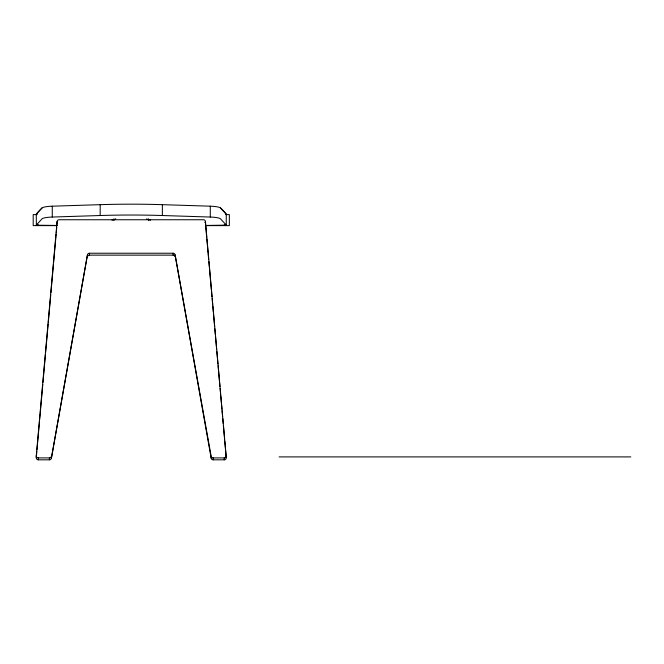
<?xml version="1.0" encoding="UTF-8"?>
<svg xmlns="http://www.w3.org/2000/svg" width="664" height="664" viewBox="0 0 664 664"><rect width="100%" height="100%" fill="white"/><g stroke="black" fill="none" stroke-linecap="round" stroke-linejoin="round"><path stroke-width="1" d="M205.857 225.453L226.258 225.146L226.258 214.206L220.481 207.948A12.691 2.208 0 0 0 210.289 206.189L162.365 204.67A173.072 30.054 0 0 0 100.181 204.67L52.265 206.189A12.691 2.208 0 0 0 42.064 207.948L36.288 214.206A700.022 121.553 0 0 1 42.064 207.948M36.271 214.256L37.001 214.522L36.279 214.281L36.362 225.204L56.697 225.453M36.288 455.745L57.096 221.568A2.017 1.992 0 0 1 59.104 219.751L203.441 219.751A2.017 1.992 0 0 1 205.458 221.568L226.258 457.654A2.017 1.992 0 0 1 224.249 459.82L213.144 459.82A2.017 1.992 0 0 1 211.16 458.177L175.097 254.868A2.017 1.992 0 0 0 173.113 253.225L89.441 253.225A2.017 1.992 0 0 0 87.449 254.868L51.394 458.177A2.017 1.992 0 0 1 49.402 459.82L38.304 459.82A2.017 1.992 0 0 1 36.288 457.654L36.288 455.745A2.017 1.992 0 0 0 38.304 457.903L38.304 459.82M36.288 457.654L36.835 451.47M36.985 449.852L37.499 444M37.591 443.021L39.5 421.549M39.666 419.606L40.189 413.747M40.28 412.776L42.795 384.414M42.961 382.522L45.451 354.493M45.633 352.435L48.165 323.982M48.298 322.513L50.771 294.658M50.937 292.758L53.452 264.463M53.61 262.678L56.141 234.218M56.266 232.765L56.747 227.387M56.921 225.436L57.096 221.568M51.394 458.177L87.449 254.868M150.595 220.133L148.578 219.751A2.017 1.992 0 0 1 146.81 218.713M226.266 214.223L226.275 214.231A700.022 121.553 0 0 0 220.481 207.948M36.279 225.071L42.064 218.805A12.691 2.208 0 0 1 52.265 217.045L100.181 215.518A173.072 30.054 0 0 1 162.365 215.518L210.289 217.045A12.691 2.208 0 0 1 220.481 218.805L226.266 225.071M36.894 214.605L33.2 214.605L33.2 225.619L57.038 225.619M225.909 214.605L229.346 214.605L229.346 225.619L205.508 225.619M87.449 256.785A2.017 1.992 0 0 1 89.441 255.142L173.113 255.142A2.017 1.992 0 0 1 175.097 256.785M279.121 456.907L630.8 456.907M38.304 457.903L49.402 457.903A2.017 1.992 0 0 0 51.394 456.259M175.097 254.868L211.16 456.259A2.017 1.992 0 0 0 213.144 457.903L224.249 457.903A2.017 1.992 0 0 0 226.258 455.745M111.959 220.133L113.967 219.751A2.017 1.992 0 0 0 115.743 218.713M205.541 224.457L206.67 237.139M206.828 238.957L208.056 252.752M208.139 253.731L208.662 259.591M208.836 261.533L209.359 267.393M209.492 268.87L211.351 289.828M211.501 291.571L211.965 296.725M212.131 298.609L212.654 304.469M212.787 306.013L213.335 312.196M213.517 314.221L214.621 326.638M214.804 328.705L215.335 334.714M215.443 335.926L216.638 349.347M216.813 351.306L217.941 363.988M218.099 365.847L219.933 386.473M220.108 388.382L220.622 394.233M220.763 395.761L221.95 409.173M222.1 410.825L222.623 416.677M222.78 418.453L223.237 423.615M223.403 425.458L224.615 439.12M224.789 441.07L226.258 457.654M225.046 224.93L225.046 225.619M224.258 224.772L224.258 225.453M224.249 457.903L224.249 459.82M213.144 457.903L213.144 459.82M211.16 456.259L211.16 458.177M210.289 206.189L210.289 217.045M205.458 221.568L205.458 222.764M173.113 253.225L173.113 255.142M162.365 204.67L162.365 215.518M148.578 218.755L148.578 220.108M113.967 218.755L113.967 220.108M100.181 204.67L100.181 215.518M89.441 253.225L89.441 255.142M52.265 206.189L52.265 217.045M49.402 457.903L49.402 459.82M38.296 224.772L38.296 225.453M37.499 224.93L37.499 225.619M57.096 223.477A2.017 1.992 0 0 1 57.477 222.473M204.811 222.191A2.017 1.992 0 0 1 205.267 222.797"/></g></svg>
